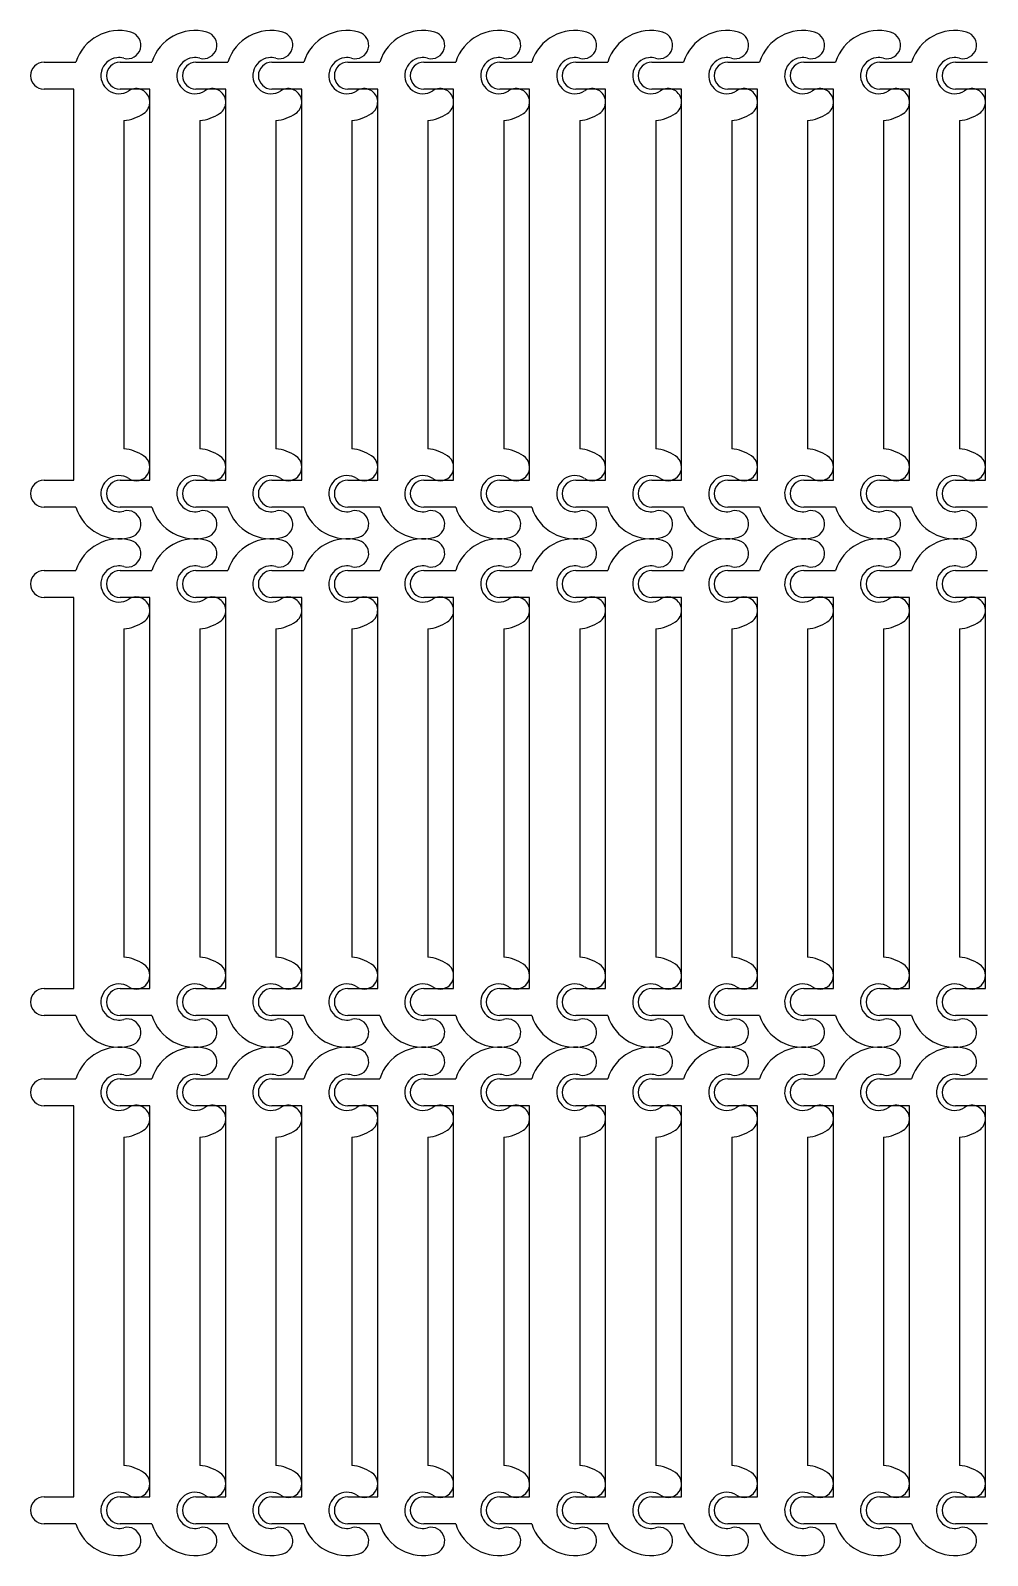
# Model space of a CAD drawing. Extents: x -435 to 1566, y -435 to 2166.
# Drawn here: x -247.3 to -35.4, y 1550.8 to 1888.4 of the extents above; entities that cross this region are included whole.
import ezdxf

# ---------------------------------------------------------------- set-up
doc = ezdxf.new("R2010")
doc.units = 0
doc.header["$MEASUREMENT"] = 0
doc.layers.add('LAYER_02', color=3, linetype='CONTINUOUS')

msp = doc.modelspace()

# ---------------------------------------------------------------- linework, layer by layer
at = {"layer": 'LAYER_02'}
for p, q in [((-244.34, 1881.41), (-237.28, 1881.41)), ((-227.51, 1881.41), (-220.46, 1881.41)), ((-210.69, 1881.41), (-203.63, 1881.41)), ((-193.87, 1881.41), (-186.81, 1881.41)), ((-177.05, 1881.41), (-169.99, 1881.41)), ((-160.23, 1881.41), (-153.17, 1881.41)), ((-143.4, 1881.41), (-136.34, 1881.41)), ((-126.58, 1881.41), (-119.52, 1881.41)), ((-109.76, 1881.41), (-102.7, 1881.41)), ((-92.94, 1881.41), (-85.88, 1881.41)), ((-76.11, 1881.41), (-69.06, 1881.41)), ((-59.29, 1881.41), (-52.23, 1881.41)), ((-42.47, 1881.41), (-35.41, 1881.41)), ((-237.74, 1875.41), (-244.34, 1875.41)), ((-237.74, 1788.89), (-237.74, 1875.41)), ((-220.92, 1875.41), (-227.51, 1875.41)), ((-220.92, 1788.89), (-220.92, 1875.41)), ((-204.09, 1875.41), (-210.69, 1875.41)), ((-204.09, 1788.89), (-204.09, 1875.41)), ((-187.27, 1875.41), (-193.87, 1875.41)), ((-187.27, 1788.89), (-187.27, 1875.41)), ((-170.45, 1875.41), (-177.05, 1875.41)), ((-170.45, 1788.89), (-170.45, 1875.41)), ((-153.63, 1875.41), (-160.23, 1875.41)), ((-153.63, 1788.89), (-153.63, 1875.41)), ((-136.81, 1875.41), (-143.4, 1875.41)), ((-136.81, 1788.89), (-136.81, 1875.41)), ((-119.98, 1875.41), (-126.58, 1875.41)), ((-119.98, 1788.89), (-119.98, 1875.41)), ((-103.16, 1875.41), (-109.76, 1875.41)), ((-103.16, 1788.89), (-103.16, 1875.41)), ((-86.34, 1875.41), (-92.94, 1875.41)), ((-86.34, 1788.89), (-86.34, 1875.41)), ((-69.52, 1875.41), (-76.11, 1875.41)), ((-69.52, 1788.89), (-69.52, 1875.41)), ((-52.69, 1875.41), (-59.29, 1875.41)), ((-52.69, 1788.89), (-52.69, 1875.41)), ((-35.87, 1875.41), (-42.47, 1875.41)), ((-35.87, 1788.89), (-35.87, 1875.41)), ((-226.64, 1868.47), (-226.64, 1795.83)), ((-209.81, 1868.47), (-209.81, 1795.83)), ((-192.99, 1868.47), (-192.99, 1795.83)), ((-176.17, 1868.47), (-176.17, 1795.83)), ((-159.35, 1868.47), (-159.35, 1795.83)), ((-142.53, 1868.47), (-142.53, 1795.83)), ((-125.7, 1868.47), (-125.7, 1795.83)), ((-108.88, 1868.47), (-108.88, 1795.83)), ((-92.06, 1868.47), (-92.06, 1795.83)), ((-75.24, 1868.47), (-75.24, 1795.83)), ((-58.41, 1868.47), (-58.41, 1795.83)), ((-41.59, 1868.47), (-41.59, 1795.83)), ((-244.34, 1788.89), (-237.74, 1788.89)), ((-227.51, 1788.89), (-220.92, 1788.89)), ((-210.69, 1788.89), (-204.09, 1788.89)), ((-193.87, 1788.89), (-187.27, 1788.89)), ((-177.05, 1788.89), (-170.45, 1788.89)), ((-160.23, 1788.89), (-153.63, 1788.89)), ((-143.4, 1788.89), (-136.81, 1788.89)), ((-126.58, 1788.89), (-119.98, 1788.89)), ((-109.76, 1788.89), (-103.16, 1788.89)), ((-92.94, 1788.89), (-86.34, 1788.89)), ((-76.11, 1788.89), (-69.52, 1788.89)), ((-59.29, 1788.89), (-52.69, 1788.89)), ((-42.47, 1788.89), (-35.87, 1788.89)), ((-237.28, 1782.89), (-244.34, 1782.89)), ((-220.46, 1782.89), (-227.51, 1782.89)), ((-203.63, 1782.89), (-210.69, 1782.89)), ((-186.81, 1782.89), (-193.87, 1782.89)), ((-169.99, 1782.89), (-177.05, 1782.89)), ((-153.17, 1782.89), (-160.23, 1782.89)), ((-136.34, 1782.89), (-143.4, 1782.89)), ((-119.52, 1782.89), (-126.58, 1782.89)), ((-102.7, 1782.89), (-109.76, 1782.89)), ((-85.88, 1782.89), (-92.94, 1782.89)), ((-69.06, 1782.89), (-76.11, 1782.89)), ((-52.23, 1782.89), (-59.29, 1782.89)), ((-35.41, 1782.89), (-42.47, 1782.89)), ((-244.34, 1768.89), (-237.28, 1768.89)), ((-227.51, 1768.89), (-220.46, 1768.89)), ((-210.69, 1768.89), (-203.63, 1768.89)), ((-193.87, 1768.89), (-186.81, 1768.89)), ((-177.05, 1768.89), (-169.99, 1768.89)), ((-160.23, 1768.89), (-153.17, 1768.89)), ((-143.4, 1768.89), (-136.34, 1768.89)), ((-126.58, 1768.89), (-119.52, 1768.89)), ((-109.76, 1768.89), (-102.7, 1768.89)), ((-92.94, 1768.89), (-85.88, 1768.89)), ((-76.11, 1768.89), (-69.06, 1768.89)), ((-59.29, 1768.89), (-52.23, 1768.89)), ((-42.47, 1768.89), (-35.41, 1768.89)), ((-237.74, 1762.89), (-244.34, 1762.89)), ((-237.74, 1676.36), (-237.74, 1762.89)), ((-220.92, 1762.89), (-227.51, 1762.89)), ((-220.92, 1676.36), (-220.92, 1762.89)), ((-204.09, 1762.89), (-210.69, 1762.89)), ((-204.09, 1676.36), (-204.09, 1762.89)), ((-187.27, 1762.89), (-193.87, 1762.89)), ((-187.27, 1676.36), (-187.27, 1762.89)), ((-170.45, 1762.89), (-177.05, 1762.89)), ((-170.45, 1676.36), (-170.45, 1762.89)), ((-153.63, 1762.89), (-160.23, 1762.89)), ((-153.63, 1676.36), (-153.63, 1762.89)), ((-136.81, 1762.89), (-143.4, 1762.89)), ((-136.81, 1676.36), (-136.81, 1762.89)), ((-119.98, 1762.89), (-126.58, 1762.89)), ((-119.98, 1676.36), (-119.98, 1762.89)), ((-103.16, 1762.89), (-109.76, 1762.89)), ((-103.16, 1676.36), (-103.16, 1762.89)), ((-86.34, 1762.89), (-92.94, 1762.89)), ((-86.34, 1676.36), (-86.34, 1762.89)), ((-69.52, 1762.89), (-76.11, 1762.89)), ((-69.52, 1676.36), (-69.52, 1762.89)), ((-52.69, 1762.89), (-59.29, 1762.89)), ((-52.69, 1676.36), (-52.69, 1762.89)), ((-35.87, 1762.89), (-42.47, 1762.89)), ((-35.87, 1676.36), (-35.87, 1762.89)), ((-226.64, 1755.95), (-226.64, 1683.3)), ((-209.81, 1755.95), (-209.81, 1683.3)), ((-192.99, 1755.95), (-192.99, 1683.3)), ((-176.17, 1755.95), (-176.17, 1683.3)), ((-159.35, 1755.95), (-159.35, 1683.3)), ((-142.53, 1755.95), (-142.53, 1683.3)), ((-125.7, 1755.95), (-125.7, 1683.3)), ((-108.88, 1755.95), (-108.88, 1683.3)), ((-92.06, 1755.95), (-92.06, 1683.3)), ((-75.24, 1755.95), (-75.24, 1683.3)), ((-58.41, 1755.95), (-58.41, 1683.3)), ((-41.59, 1755.95), (-41.59, 1683.3)), ((-244.34, 1676.36), (-237.74, 1676.36)), ((-227.51, 1676.36), (-220.92, 1676.36)), ((-210.69, 1676.36), (-204.09, 1676.36)), ((-193.87, 1676.36), (-187.27, 1676.36)), ((-177.05, 1676.36), (-170.45, 1676.36)), ((-160.23, 1676.36), (-153.63, 1676.36)), ((-143.4, 1676.36), (-136.81, 1676.36)), ((-126.58, 1676.36), (-119.98, 1676.36)), ((-109.76, 1676.36), (-103.16, 1676.36)), ((-92.94, 1676.36), (-86.34, 1676.36)), ((-76.11, 1676.36), (-69.52, 1676.36)), ((-59.29, 1676.36), (-52.69, 1676.36)), ((-42.47, 1676.36), (-35.87, 1676.36)), ((-237.28, 1670.36), (-244.34, 1670.36)), ((-220.46, 1670.36), (-227.51, 1670.36)), ((-203.63, 1670.36), (-210.69, 1670.36)), ((-186.81, 1670.36), (-193.87, 1670.36)), ((-169.99, 1670.36), (-177.05, 1670.36)), ((-153.17, 1670.36), (-160.23, 1670.36)), ((-136.34, 1670.36), (-143.4, 1670.36)), ((-119.52, 1670.36), (-126.58, 1670.36)), ((-102.7, 1670.36), (-109.76, 1670.36)), ((-85.88, 1670.36), (-92.94, 1670.36)), ((-69.06, 1670.36), (-76.11, 1670.36)), ((-52.23, 1670.36), (-59.29, 1670.36)), ((-35.41, 1670.36), (-42.47, 1670.36)), ((-244.34, 1656.36), (-237.28, 1656.36)), ((-227.51, 1656.36), (-220.46, 1656.36)), ((-210.69, 1656.36), (-203.63, 1656.36)), ((-193.87, 1656.36), (-186.81, 1656.36)), ((-177.05, 1656.36), (-169.99, 1656.36)), ((-160.23, 1656.36), (-153.17, 1656.36)), ((-143.4, 1656.36), (-136.34, 1656.36)), ((-126.58, 1656.36), (-119.52, 1656.36)), ((-109.76, 1656.36), (-102.7, 1656.36)), ((-92.94, 1656.36), (-85.88, 1656.36)), ((-76.11, 1656.36), (-69.06, 1656.36)), ((-59.29, 1656.36), (-52.23, 1656.36)), ((-42.47, 1656.36), (-35.41, 1656.36)), ((-237.74, 1650.36), (-244.34, 1650.36)), ((-237.74, 1563.84), (-237.74, 1650.36)), ((-220.92, 1650.36), (-227.51, 1650.36)), ((-220.92, 1563.84), (-220.92, 1650.36)), ((-204.09, 1650.36), (-210.69, 1650.36)), ((-204.09, 1563.84), (-204.09, 1650.36)), ((-187.27, 1650.36), (-193.87, 1650.36)), ((-187.27, 1563.84), (-187.27, 1650.36)), ((-170.45, 1650.36), (-177.05, 1650.36)), ((-170.45, 1563.84), (-170.45, 1650.36)), ((-153.63, 1650.36), (-160.23, 1650.36)), ((-153.63, 1563.84), (-153.63, 1650.36)), ((-136.81, 1650.36), (-143.4, 1650.36)), ((-136.81, 1563.84), (-136.81, 1650.36)), ((-119.98, 1650.36), (-126.58, 1650.36)), ((-119.98, 1563.84), (-119.98, 1650.36)), ((-103.16, 1650.36), (-109.76, 1650.36)), ((-103.16, 1563.84), (-103.16, 1650.36)), ((-86.34, 1650.36), (-92.94, 1650.36)), ((-86.34, 1563.84), (-86.34, 1650.36)), ((-69.52, 1650.36), (-76.11, 1650.36)), ((-69.52, 1563.84), (-69.52, 1650.36)), ((-52.69, 1650.36), (-59.29, 1650.36)), ((-52.69, 1563.84), (-52.69, 1650.36)), ((-35.87, 1650.36), (-42.47, 1650.36)), ((-35.87, 1563.84), (-35.87, 1650.36)), ((-226.64, 1643.43), (-226.64, 1570.78)), ((-209.81, 1643.43), (-209.81, 1570.78)), ((-192.99, 1643.43), (-192.99, 1570.78)), ((-176.17, 1643.43), (-176.17, 1570.78)), ((-159.35, 1643.43), (-159.35, 1570.78)), ((-142.53, 1643.43), (-142.53, 1570.78)), ((-125.7, 1643.43), (-125.7, 1570.78)), ((-108.88, 1643.43), (-108.88, 1570.78)), ((-92.06, 1643.43), (-92.06, 1570.78)), ((-75.24, 1643.43), (-75.24, 1570.78)), ((-58.41, 1643.43), (-58.41, 1570.78)), ((-41.59, 1643.43), (-41.59, 1570.78)), ((-244.34, 1563.84), (-237.74, 1563.84)), ((-227.51, 1563.84), (-220.92, 1563.84)), ((-210.69, 1563.84), (-204.09, 1563.84)), ((-193.87, 1563.84), (-187.27, 1563.84)), ((-177.05, 1563.84), (-170.45, 1563.84)), ((-160.23, 1563.84), (-153.63, 1563.84)), ((-143.4, 1563.84), (-136.81, 1563.84)), ((-126.58, 1563.84), (-119.98, 1563.84)), ((-109.76, 1563.84), (-103.16, 1563.84)), ((-92.94, 1563.84), (-86.34, 1563.84)), ((-76.11, 1563.84), (-69.52, 1563.84)), ((-59.29, 1563.84), (-52.69, 1563.84)), ((-42.47, 1563.84), (-35.87, 1563.84)), ((-237.28, 1557.84), (-244.34, 1557.84)), ((-220.46, 1557.84), (-227.51, 1557.84)), ((-203.63, 1557.84), (-210.69, 1557.84)), ((-186.81, 1557.84), (-193.87, 1557.84)), ((-169.99, 1557.84), (-177.05, 1557.84)), ((-153.17, 1557.84), (-160.23, 1557.84)), ((-136.34, 1557.84), (-143.4, 1557.84)), ((-119.52, 1557.84), (-126.58, 1557.84)), ((-102.7, 1557.84), (-109.76, 1557.84)), ((-85.88, 1557.84), (-92.94, 1557.84)), ((-69.06, 1557.84), (-76.11, 1557.84)), ((-52.23, 1557.84), (-59.29, 1557.84)), ((-35.41, 1557.84), (-42.47, 1557.84))]:
    msp.add_line(p, q, dxfattribs=at)
for centre, radius, start, end in [((-227.74, 1878.41), 10, 74.6881, 162.5424), ((-225.89, 1885.16), 3, 254.6604, 74.6604), ((-210.92, 1878.41), 10, 74.6881, 162.5424), ((-209.07, 1885.16), 3, 254.6604, 74.6604), ((-194.09, 1878.41), 10, 74.6881, 162.5424), ((-192.25, 1885.16), 3, 254.6604, 74.6604), ((-177.27, 1878.41), 10, 74.6881, 162.5424), ((-175.43, 1885.16), 3, 254.6604, 74.6604), ((-160.45, 1878.41), 10, 74.6881, 162.5424), ((-158.6, 1885.16), 3, 254.6604, 74.6604), ((-143.63, 1878.41), 10, 74.6881, 162.5424), ((-141.78, 1885.16), 3, 254.6604, 74.6604), ((-126.81, 1878.41), 10, 74.6881, 162.5424), ((-124.96, 1885.16), 3, 254.6604, 74.6604), ((-109.98, 1878.41), 10, 74.6881, 162.5424), ((-108.14, 1885.16), 3, 254.6604, 74.6604), ((-93.16, 1878.41), 10, 74.6881, 162.5424), ((-91.31, 1885.16), 3, 254.6604, 74.6604), ((-76.34, 1878.41), 10, 74.6881, 162.5424), ((-74.49, 1885.16), 3, 254.6604, 74.6604), ((-59.52, 1878.41), 10, 74.6881, 162.5424), ((-57.67, 1885.16), 3, 254.6604, 74.6604), ((-42.69, 1878.41), 10, 74.6881, 162.5424), ((-40.85, 1885.16), 3, 254.6604, 74.6604), ((-244.34, 1878.41), 3, 90, 270), ((-227.74, 1878.41), 4, 97.3693, 303.0952), ((-227.51, 1878.41), 3, 90, 270), ((-227.74, 1878.41), 4, 74.7296, 97.3693), ((-210.92, 1878.41), 4, 97.3693, 303.0952), ((-210.69, 1878.41), 3, 90, 270), ((-210.92, 1878.41), 4, 74.7296, 97.3693), ((-194.09, 1878.41), 4, 97.3693, 303.0952), ((-193.87, 1878.41), 3, 90, 270), ((-194.09, 1878.41), 4, 74.7296, 97.3693), ((-177.27, 1878.41), 4, 97.3693, 303.0952), ((-177.05, 1878.41), 3, 90, 270), ((-177.27, 1878.41), 4, 74.7296, 97.3693), ((-160.45, 1878.41), 4, 97.3693, 303.0952), ((-160.23, 1878.41), 3, 90, 270), ((-160.45, 1878.41), 4, 74.7296, 97.3693), ((-143.63, 1878.41), 4, 97.3693, 303.0952), ((-143.4, 1878.41), 3, 90, 270), ((-143.63, 1878.41), 4, 74.7296, 97.3693), ((-126.81, 1878.41), 4, 97.3693, 303.0952), ((-126.58, 1878.41), 3, 90, 270), ((-126.81, 1878.41), 4, 74.7296, 97.3693), ((-109.98, 1878.41), 4, 97.3693, 303.0952), ((-109.76, 1878.41), 3, 90, 270), ((-109.98, 1878.41), 4, 74.7296, 97.3693), ((-93.16, 1878.41), 4, 97.3693, 303.0952), ((-92.94, 1878.41), 3, 90, 270), ((-93.16, 1878.41), 4, 74.7296, 97.3693), ((-76.34, 1878.41), 4, 97.3693, 303.0952), ((-76.11, 1878.41), 3, 90, 270), ((-76.34, 1878.41), 4, 74.7296, 97.3693), ((-59.52, 1878.41), 4, 97.3693, 303.0952), ((-59.29, 1878.41), 3, 90, 270), ((-59.52, 1878.41), 4, 74.7296, 97.3693), ((-42.69, 1878.41), 4, 97.3693, 303.0952), ((-42.47, 1878.41), 3, 90, 270), ((-42.69, 1878.41), 4, 74.7296, 97.3693), ((-223.92, 1872.55), 3, 303.0952, 123.0952), ((-207.09, 1872.55), 3, 303.0952, 123.0952), ((-190.27, 1872.55), 3, 303.0952, 123.0952), ((-173.45, 1872.55), 3, 303.0952, 123.0952), ((-156.63, 1872.55), 3, 303.0952, 123.0952), ((-139.81, 1872.55), 3, 303.0952, 123.0952), ((-122.98, 1872.55), 3, 303.0952, 123.0952), ((-106.16, 1872.55), 3, 303.0952, 123.0952), ((-89.34, 1872.55), 3, 303.0952, 123.0952), ((-72.52, 1872.55), 3, 303.0952, 123.0952), ((-55.69, 1872.55), 3, 303.0952, 123.0952), ((-38.87, 1872.55), 3, 303.0952, 123.0952), ((-227.74, 1878.41), 10, 276.3263, 303.0952), ((-210.92, 1878.41), 10, 276.3263, 303.0952), ((-194.09, 1878.41), 10, 276.3263, 303.0952), ((-177.27, 1878.41), 10, 276.3263, 303.0952), ((-160.45, 1878.41), 10, 276.3263, 303.0952), ((-143.63, 1878.41), 10, 276.3263, 303.0952), ((-126.81, 1878.41), 10, 276.3263, 303.0952), ((-109.98, 1878.41), 10, 276.3263, 303.0952), ((-93.16, 1878.41), 10, 276.3263, 303.0952), ((-76.34, 1878.41), 10, 276.3263, 303.0952), ((-59.52, 1878.41), 10, 276.3263, 303.0952), ((-42.69, 1878.41), 10, 276.3263, 303.0952), ((-227.74, 1785.89), 10, 56.9048, 83.6737), ((-223.92, 1791.75), 3, 236.9048, 56.9048), ((-210.92, 1785.89), 10, 56.9048, 83.6737), ((-207.09, 1791.75), 3, 236.9048, 56.9048), ((-194.09, 1785.89), 10, 56.9048, 83.6737), ((-190.27, 1791.75), 3, 236.9048, 56.9048), ((-177.27, 1785.89), 10, 56.9048, 83.6737), ((-173.45, 1791.75), 3, 236.9048, 56.9048), ((-160.45, 1785.89), 10, 56.9048, 83.6737), ((-156.63, 1791.75), 3, 236.9048, 56.9048), ((-143.63, 1785.89), 10, 56.9048, 83.6737), ((-139.81, 1791.75), 3, 236.9048, 56.9048), ((-126.81, 1785.89), 10, 56.9048, 83.6737), ((-122.98, 1791.75), 3, 236.9048, 56.9048), ((-109.98, 1785.89), 10, 56.9048, 83.6737), ((-106.16, 1791.75), 3, 236.9048, 56.9048), ((-93.16, 1785.89), 10, 56.9048, 83.6737), ((-89.34, 1791.75), 3, 236.9048, 56.9048), ((-76.34, 1785.89), 10, 56.9048, 83.6737), ((-72.52, 1791.75), 3, 236.9048, 56.9048), ((-59.52, 1785.89), 10, 56.9048, 83.6737), ((-55.69, 1791.75), 3, 236.9048, 56.9048), ((-42.69, 1785.89), 10, 56.9048, 83.6737), ((-38.87, 1791.75), 3, 236.9048, 56.9048), ((-227.74, 1785.89), 4, 56.9048, 262.6307), ((-210.92, 1785.89), 4, 56.9048, 262.6307), ((-194.09, 1785.89), 4, 56.9048, 262.6307), ((-177.27, 1785.89), 4, 56.9048, 262.6307), ((-160.45, 1785.89), 4, 56.9048, 262.6307), ((-143.63, 1785.89), 4, 56.9048, 262.6307), ((-126.81, 1785.89), 4, 56.9048, 262.6307), ((-109.98, 1785.89), 4, 56.9048, 262.6307), ((-93.16, 1785.89), 4, 56.9048, 262.6307), ((-76.34, 1785.89), 4, 56.9048, 262.6307), ((-59.52, 1785.89), 4, 56.9048, 262.6307), ((-42.69, 1785.89), 4, 56.9048, 262.6307), ((-244.34, 1785.89), 3, 90, 270), ((-227.51, 1785.89), 3, 90, 270), ((-210.69, 1785.89), 3, 90, 270), ((-193.87, 1785.89), 3, 90, 270), ((-177.05, 1785.89), 3, 90, 270), ((-160.23, 1785.89), 3, 90, 270), ((-143.4, 1785.89), 3, 90, 270), ((-126.58, 1785.89), 3, 90, 270), ((-109.76, 1785.89), 3, 90, 270), ((-92.94, 1785.89), 3, 90, 270), ((-76.11, 1785.89), 3, 90, 270), ((-59.29, 1785.89), 3, 90, 270), ((-42.47, 1785.89), 3, 90, 270), ((-227.74, 1785.89), 10, 197.4576, 285.3119), ((-210.92, 1785.89), 10, 197.4576, 285.3119), ((-194.09, 1785.89), 10, 197.4576, 285.3119), ((-177.27, 1785.89), 10, 197.4576, 285.3119), ((-160.45, 1785.89), 10, 197.4576, 285.3119), ((-143.63, 1785.89), 10, 197.4576, 285.3119), ((-126.81, 1785.89), 10, 197.4576, 285.3119), ((-109.98, 1785.89), 10, 197.4576, 285.3119), ((-93.16, 1785.89), 10, 197.4576, 285.3119), ((-76.34, 1785.89), 10, 197.4576, 285.3119), ((-59.52, 1785.89), 10, 197.4576, 285.3119), ((-42.69, 1785.89), 10, 197.4576, 285.3119), ((-227.74, 1785.89), 4, 262.6307, 285.2704), ((-225.89, 1779.14), 3, 285.3396, 105.3396), ((-210.92, 1785.89), 4, 262.6307, 285.2704), ((-209.07, 1779.14), 3, 285.3396, 105.3396), ((-194.09, 1785.89), 4, 262.6307, 285.2704), ((-192.25, 1779.14), 3, 285.3396, 105.3396), ((-177.27, 1785.89), 4, 262.6307, 285.2704), ((-175.43, 1779.14), 3, 285.3396, 105.3396), ((-160.45, 1785.89), 4, 262.6307, 285.2704), ((-158.6, 1779.14), 3, 285.3396, 105.3396), ((-143.63, 1785.89), 4, 262.6307, 285.2704), ((-141.78, 1779.14), 3, 285.3396, 105.3396), ((-126.81, 1785.89), 4, 262.6307, 285.2704), ((-124.96, 1779.14), 3, 285.3396, 105.3396), ((-109.98, 1785.89), 4, 262.6307, 285.2704), ((-108.14, 1779.14), 3, 285.3396, 105.3396), ((-93.16, 1785.89), 4, 262.6307, 285.2704), ((-91.31, 1779.14), 3, 285.3396, 105.3396), ((-76.34, 1785.89), 4, 262.6307, 285.2704), ((-74.49, 1779.14), 3, 285.3396, 105.3396), ((-59.52, 1785.89), 4, 262.6307, 285.2704), ((-57.67, 1779.14), 3, 285.3396, 105.3396), ((-42.69, 1785.89), 4, 262.6307, 285.2704), ((-40.85, 1779.14), 3, 285.3396, 105.3396), ((-227.74, 1765.89), 10, 74.6881, 162.5424), ((-210.92, 1765.89), 10, 74.6881, 162.5424), ((-194.09, 1765.89), 10, 74.6881, 162.5424), ((-177.27, 1765.89), 10, 74.6881, 162.5424), ((-160.45, 1765.89), 10, 74.6881, 162.5424), ((-143.63, 1765.89), 10, 74.6881, 162.5424), ((-126.81, 1765.89), 10, 74.6881, 162.5424), ((-109.98, 1765.89), 10, 74.6881, 162.5424), ((-93.16, 1765.89), 10, 74.6881, 162.5424), ((-76.34, 1765.89), 10, 74.6881, 162.5424), ((-59.52, 1765.89), 10, 74.6881, 162.5424), ((-42.69, 1765.89), 10, 74.6881, 162.5424), ((-225.89, 1772.64), 3, 254.6604, 74.6604), ((-209.07, 1772.64), 3, 254.6604, 74.6604), ((-192.25, 1772.64), 3, 254.6604, 74.6604), ((-175.43, 1772.64), 3, 254.6604, 74.6604), ((-158.6, 1772.64), 3, 254.6604, 74.6604), ((-141.78, 1772.64), 3, 254.6604, 74.6604), ((-124.96, 1772.64), 3, 254.6604, 74.6604), ((-108.14, 1772.64), 3, 254.6604, 74.6604), ((-91.31, 1772.64), 3, 254.6604, 74.6604), ((-74.49, 1772.64), 3, 254.6604, 74.6604), ((-57.67, 1772.64), 3, 254.6604, 74.6604), ((-40.85, 1772.64), 3, 254.6604, 74.6604), ((-244.34, 1765.89), 3, 90, 270), ((-227.74, 1765.89), 4, 97.3693, 303.0952), ((-227.51, 1765.89), 3, 90, 270), ((-227.74, 1765.89), 4, 74.7296, 97.3693), ((-210.92, 1765.89), 4, 97.3693, 303.0952), ((-210.69, 1765.89), 3, 90, 270), ((-210.92, 1765.89), 4, 74.7296, 97.3693), ((-194.09, 1765.89), 4, 97.3693, 303.0952), ((-193.87, 1765.89), 3, 90, 270), ((-194.09, 1765.89), 4, 74.7296, 97.3693), ((-177.27, 1765.89), 4, 97.3693, 303.0952), ((-177.05, 1765.89), 3, 90, 270), ((-177.27, 1765.89), 4, 74.7296, 97.3693), ((-160.45, 1765.89), 4, 97.3693, 303.0952), ((-160.23, 1765.89), 3, 90, 270), ((-160.45, 1765.89), 4, 74.7296, 97.3693), ((-143.63, 1765.89), 4, 97.3693, 303.0952), ((-143.4, 1765.89), 3, 90, 270), ((-143.63, 1765.89), 4, 74.7296, 97.3693), ((-126.81, 1765.89), 4, 97.3693, 303.0952), ((-126.58, 1765.89), 3, 90, 270), ((-126.81, 1765.89), 4, 74.7296, 97.3693), ((-109.98, 1765.89), 4, 97.3693, 303.0952), ((-109.76, 1765.89), 3, 90, 270), ((-109.98, 1765.89), 4, 74.7296, 97.3693), ((-93.16, 1765.89), 4, 97.3693, 303.0952), ((-92.94, 1765.89), 3, 90, 270), ((-93.16, 1765.89), 4, 74.7296, 97.3693), ((-76.34, 1765.89), 4, 97.3693, 303.0952), ((-76.11, 1765.89), 3, 90, 270), ((-76.34, 1765.89), 4, 74.7296, 97.3693), ((-59.52, 1765.89), 4, 97.3693, 303.0952), ((-59.29, 1765.89), 3, 90, 270), ((-59.52, 1765.89), 4, 74.7296, 97.3693), ((-42.69, 1765.89), 4, 97.3693, 303.0952), ((-42.47, 1765.89), 3, 90, 270), ((-42.69, 1765.89), 4, 74.7296, 97.3693), ((-223.92, 1760.02), 3, 303.0952, 123.0952), ((-207.09, 1760.02), 3, 303.0952, 123.0952), ((-190.27, 1760.02), 3, 303.0952, 123.0952), ((-173.45, 1760.02), 3, 303.0952, 123.0952), ((-156.63, 1760.02), 3, 303.0952, 123.0952), ((-139.81, 1760.02), 3, 303.0952, 123.0952), ((-122.98, 1760.02), 3, 303.0952, 123.0952), ((-106.16, 1760.02), 3, 303.0952, 123.0952), ((-89.34, 1760.02), 3, 303.0952, 123.0952), ((-72.52, 1760.02), 3, 303.0952, 123.0952), ((-55.69, 1760.02), 3, 303.0952, 123.0952), ((-38.87, 1760.02), 3, 303.0952, 123.0952), ((-227.74, 1765.89), 10, 276.3263, 303.0952), ((-210.92, 1765.89), 10, 276.3263, 303.0952), ((-194.09, 1765.89), 10, 276.3263, 303.0952), ((-177.27, 1765.89), 10, 276.3263, 303.0952), ((-160.45, 1765.89), 10, 276.3263, 303.0952), ((-143.63, 1765.89), 10, 276.3263, 303.0952), ((-126.81, 1765.89), 10, 276.3263, 303.0952), ((-109.98, 1765.89), 10, 276.3263, 303.0952), ((-93.16, 1765.89), 10, 276.3263, 303.0952), ((-76.34, 1765.89), 10, 276.3263, 303.0952), ((-59.52, 1765.89), 10, 276.3263, 303.0952), ((-42.69, 1765.89), 10, 276.3263, 303.0952), ((-227.74, 1673.36), 10, 56.9048, 83.6737), ((-223.92, 1679.23), 3, 236.9048, 56.9048), ((-210.92, 1673.36), 10, 56.9048, 83.6737), ((-207.09, 1679.23), 3, 236.9048, 56.9048), ((-194.09, 1673.36), 10, 56.9048, 83.6737), ((-190.27, 1679.23), 3, 236.9048, 56.9048), ((-177.27, 1673.36), 10, 56.9048, 83.6737), ((-173.45, 1679.23), 3, 236.9048, 56.9048), ((-160.45, 1673.36), 10, 56.9048, 83.6737), ((-156.63, 1679.23), 3, 236.9048, 56.9048), ((-143.63, 1673.36), 10, 56.9048, 83.6737), ((-139.81, 1679.23), 3, 236.9048, 56.9048), ((-126.81, 1673.36), 10, 56.9048, 83.6737), ((-122.98, 1679.23), 3, 236.9048, 56.9048), ((-109.98, 1673.36), 10, 56.9048, 83.6737), ((-106.16, 1679.23), 3, 236.9048, 56.9048), ((-93.16, 1673.36), 10, 56.9048, 83.6737), ((-89.34, 1679.23), 3, 236.9048, 56.9048), ((-76.34, 1673.36), 10, 56.9048, 83.6737), ((-72.52, 1679.23), 3, 236.9048, 56.9048), ((-59.52, 1673.36), 10, 56.9048, 83.6737), ((-55.69, 1679.23), 3, 236.9048, 56.9048), ((-42.69, 1673.36), 10, 56.9048, 83.6737), ((-38.87, 1679.23), 3, 236.9048, 56.9048), ((-244.34, 1673.36), 3, 90, 270), ((-227.74, 1673.36), 4, 56.9048, 262.6307), ((-227.51, 1673.36), 3, 90, 270), ((-210.92, 1673.36), 4, 56.9048, 262.6307), ((-210.69, 1673.36), 3, 90, 270), ((-194.09, 1673.36), 4, 56.9048, 262.6307), ((-193.87, 1673.36), 3, 90, 270), ((-177.27, 1673.36), 4, 56.9048, 262.6307), ((-177.05, 1673.36), 3, 90, 270), ((-160.45, 1673.36), 4, 56.9048, 262.6307), ((-160.23, 1673.36), 3, 90, 270), ((-143.63, 1673.36), 4, 56.9048, 262.6307), ((-143.4, 1673.36), 3, 90, 270), ((-126.81, 1673.36), 4, 56.9048, 262.6307), ((-126.58, 1673.36), 3, 90, 270), ((-109.98, 1673.36), 4, 56.9048, 262.6307), ((-109.76, 1673.36), 3, 90, 270), ((-93.16, 1673.36), 4, 56.9048, 262.6307), ((-92.94, 1673.36), 3, 90, 270), ((-76.34, 1673.36), 4, 56.9048, 262.6307), ((-76.11, 1673.36), 3, 90, 270), ((-59.52, 1673.36), 4, 56.9048, 262.6307), ((-59.29, 1673.36), 3, 90, 270), ((-42.69, 1673.36), 4, 56.9048, 262.6307), ((-42.47, 1673.36), 3, 90, 270), ((-227.74, 1673.36), 10, 197.4576, 285.3119), ((-227.74, 1673.36), 4, 262.6307, 285.2704), ((-225.89, 1666.61), 3, 285.3396, 105.3396), ((-210.92, 1673.36), 10, 197.4576, 285.3119), ((-210.92, 1673.36), 4, 262.6307, 285.2704), ((-209.07, 1666.61), 3, 285.3396, 105.3396), ((-194.09, 1673.36), 10, 197.4576, 285.3119), ((-194.09, 1673.36), 4, 262.6307, 285.2704), ((-192.25, 1666.61), 3, 285.3396, 105.3396), ((-177.27, 1673.36), 10, 197.4576, 285.3119), ((-177.27, 1673.36), 4, 262.6307, 285.2704), ((-175.43, 1666.61), 3, 285.3396, 105.3396), ((-160.45, 1673.36), 10, 197.4576, 285.3119), ((-160.45, 1673.36), 4, 262.6307, 285.2704), ((-158.6, 1666.61), 3, 285.3396, 105.3396), ((-143.63, 1673.36), 10, 197.4576, 285.3119), ((-143.63, 1673.36), 4, 262.6307, 285.2704), ((-141.78, 1666.61), 3, 285.3396, 105.3396), ((-126.81, 1673.36), 10, 197.4576, 285.3119), ((-126.81, 1673.36), 4, 262.6307, 285.2704), ((-124.96, 1666.61), 3, 285.3396, 105.3396), ((-109.98, 1673.36), 10, 197.4576, 285.3119), ((-109.98, 1673.36), 4, 262.6307, 285.2704), ((-108.14, 1666.61), 3, 285.3396, 105.3396), ((-93.16, 1673.36), 10, 197.4576, 285.3119), ((-93.16, 1673.36), 4, 262.6307, 285.2704), ((-91.31, 1666.61), 3, 285.3396, 105.3396), ((-76.34, 1673.36), 10, 197.4576, 285.3119), ((-76.34, 1673.36), 4, 262.6307, 285.2704), ((-74.49, 1666.61), 3, 285.3396, 105.3396), ((-59.52, 1673.36), 10, 197.4576, 285.3119), ((-59.52, 1673.36), 4, 262.6307, 285.2704), ((-57.67, 1666.61), 3, 285.3396, 105.3396), ((-42.69, 1673.36), 10, 197.4576, 285.3119), ((-42.69, 1673.36), 4, 262.6307, 285.2704), ((-40.85, 1666.61), 3, 285.3396, 105.3396), ((-227.74, 1653.36), 10, 74.6881, 162.5424), ((-225.89, 1660.12), 3, 254.6604, 74.6604), ((-210.92, 1653.36), 10, 74.6881, 162.5424), ((-209.07, 1660.12), 3, 254.6604, 74.6604), ((-194.09, 1653.36), 10, 74.6881, 162.5424), ((-192.25, 1660.12), 3, 254.6604, 74.6604), ((-177.27, 1653.36), 10, 74.6881, 162.5424), ((-175.43, 1660.12), 3, 254.6604, 74.6604), ((-160.45, 1653.36), 10, 74.6881, 162.5424), ((-158.6, 1660.12), 3, 254.6604, 74.6604), ((-143.63, 1653.36), 10, 74.6881, 162.5424), ((-141.78, 1660.12), 3, 254.6604, 74.6604), ((-126.81, 1653.36), 10, 74.6881, 162.5424), ((-124.96, 1660.12), 3, 254.6604, 74.6604), ((-109.98, 1653.36), 10, 74.6881, 162.5424), ((-108.14, 1660.12), 3, 254.6604, 74.6604), ((-93.16, 1653.36), 10, 74.6881, 162.5424), ((-91.31, 1660.12), 3, 254.6604, 74.6604), ((-76.34, 1653.36), 10, 74.6881, 162.5424), ((-74.49, 1660.12), 3, 254.6604, 74.6604), ((-59.52, 1653.36), 10, 74.6881, 162.5424), ((-57.67, 1660.12), 3, 254.6604, 74.6604), ((-42.69, 1653.36), 10, 74.6881, 162.5424), ((-40.85, 1660.12), 3, 254.6604, 74.6604), ((-244.34, 1653.36), 3, 90, 270), ((-227.74, 1653.36), 4, 97.3693, 303.0952), ((-227.51, 1653.36), 3, 90, 270), ((-227.74, 1653.36), 4, 74.7296, 97.3693), ((-210.92, 1653.36), 4, 97.3693, 303.0952), ((-210.69, 1653.36), 3, 90, 270), ((-210.92, 1653.36), 4, 74.7296, 97.3693), ((-194.09, 1653.36), 4, 97.3693, 303.0952), ((-193.87, 1653.36), 3, 90, 270), ((-194.09, 1653.36), 4, 74.7296, 97.3693), ((-177.27, 1653.36), 4, 97.3693, 303.0952), ((-177.05, 1653.36), 3, 90, 270), ((-177.27, 1653.36), 4, 74.7296, 97.3693), ((-160.45, 1653.36), 4, 97.3693, 303.0952), ((-160.23, 1653.36), 3, 90, 270), ((-160.45, 1653.36), 4, 74.7296, 97.3693), ((-143.63, 1653.36), 4, 97.3693, 303.0952), ((-143.4, 1653.36), 3, 90, 270), ((-143.63, 1653.36), 4, 74.7296, 97.3693), ((-126.81, 1653.36), 4, 97.3693, 303.0952), ((-126.58, 1653.36), 3, 90, 270), ((-126.81, 1653.36), 4, 74.7296, 97.3693), ((-109.98, 1653.36), 4, 97.3693, 303.0952), ((-109.76, 1653.36), 3, 90, 270), ((-109.98, 1653.36), 4, 74.7296, 97.3693), ((-93.16, 1653.36), 4, 97.3693, 303.0952), ((-92.94, 1653.36), 3, 90, 270), ((-93.16, 1653.36), 4, 74.7296, 97.3693), ((-76.34, 1653.36), 4, 97.3693, 303.0952), ((-76.11, 1653.36), 3, 90, 270), ((-76.34, 1653.36), 4, 74.7296, 97.3693), ((-59.52, 1653.36), 4, 97.3693, 303.0952), ((-59.29, 1653.36), 3, 90, 270), ((-59.52, 1653.36), 4, 74.7296, 97.3693), ((-42.69, 1653.36), 4, 97.3693, 303.0952), ((-42.47, 1653.36), 3, 90, 270), ((-42.69, 1653.36), 4, 74.7296, 97.3693), ((-223.92, 1647.5), 3, 303.0952, 123.0952), ((-207.09, 1647.5), 3, 303.0952, 123.0952), ((-190.27, 1647.5), 3, 303.0952, 123.0952), ((-173.45, 1647.5), 3, 303.0952, 123.0952), ((-156.63, 1647.5), 3, 303.0952, 123.0952), ((-139.81, 1647.5), 3, 303.0952, 123.0952), ((-122.98, 1647.5), 3, 303.0952, 123.0952), ((-106.16, 1647.5), 3, 303.0952, 123.0952), ((-89.34, 1647.5), 3, 303.0952, 123.0952), ((-72.52, 1647.5), 3, 303.0952, 123.0952), ((-55.69, 1647.5), 3, 303.0952, 123.0952), ((-38.87, 1647.5), 3, 303.0952, 123.0952), ((-227.74, 1653.36), 10, 276.3263, 303.0952), ((-210.92, 1653.36), 10, 276.3263, 303.0952), ((-194.09, 1653.36), 10, 276.3263, 303.0952), ((-177.27, 1653.36), 10, 276.3263, 303.0952), ((-160.45, 1653.36), 10, 276.3263, 303.0952), ((-143.63, 1653.36), 10, 276.3263, 303.0952), ((-126.81, 1653.36), 10, 276.3263, 303.0952), ((-109.98, 1653.36), 10, 276.3263, 303.0952), ((-93.16, 1653.36), 10, 276.3263, 303.0952), ((-76.34, 1653.36), 10, 276.3263, 303.0952), ((-59.52, 1653.36), 10, 276.3263, 303.0952), ((-42.69, 1653.36), 10, 276.3263, 303.0952), ((-227.74, 1560.84), 10, 56.9048, 83.6737), ((-210.92, 1560.84), 10, 56.9048, 83.6737), ((-194.09, 1560.84), 10, 56.9048, 83.6737), ((-177.27, 1560.84), 10, 56.9048, 83.6737), ((-160.45, 1560.84), 10, 56.9048, 83.6737), ((-143.63, 1560.84), 10, 56.9048, 83.6737), ((-126.81, 1560.84), 10, 56.9048, 83.6737), ((-109.98, 1560.84), 10, 56.9048, 83.6737), ((-93.16, 1560.84), 10, 56.9048, 83.6737), ((-76.34, 1560.84), 10, 56.9048, 83.6737), ((-59.52, 1560.84), 10, 56.9048, 83.6737), ((-42.69, 1560.84), 10, 56.9048, 83.6737), ((-223.92, 1566.7), 3, 236.9048, 56.9048), ((-207.09, 1566.7), 3, 236.9048, 56.9048), ((-190.27, 1566.7), 3, 236.9048, 56.9048), ((-173.45, 1566.7), 3, 236.9048, 56.9048), ((-156.63, 1566.7), 3, 236.9048, 56.9048), ((-139.81, 1566.7), 3, 236.9048, 56.9048), ((-122.98, 1566.7), 3, 236.9048, 56.9048), ((-106.16, 1566.7), 3, 236.9048, 56.9048), ((-89.34, 1566.7), 3, 236.9048, 56.9048), ((-72.52, 1566.7), 3, 236.9048, 56.9048), ((-55.69, 1566.7), 3, 236.9048, 56.9048), ((-38.87, 1566.7), 3, 236.9048, 56.9048), ((-244.34, 1560.84), 3, 90, 270), ((-227.74, 1560.84), 4, 56.9048, 262.6307), ((-227.51, 1560.84), 3, 90, 270), ((-210.92, 1560.84), 4, 56.9048, 262.6307), ((-210.69, 1560.84), 3, 90, 270), ((-194.09, 1560.84), 4, 56.9048, 262.6307), ((-193.87, 1560.84), 3, 90, 270), ((-177.27, 1560.84), 4, 56.9048, 262.6307), ((-177.05, 1560.84), 3, 90, 270), ((-160.45, 1560.84), 4, 56.9048, 262.6307), ((-160.23, 1560.84), 3, 90, 270), ((-143.63, 1560.84), 4, 56.9048, 262.6307), ((-143.4, 1560.84), 3, 90, 270), ((-126.81, 1560.84), 4, 56.9048, 262.6307), ((-126.58, 1560.84), 3, 90, 270), ((-109.98, 1560.84), 4, 56.9048, 262.6307), ((-109.76, 1560.84), 3, 90, 270), ((-93.16, 1560.84), 4, 56.9048, 262.6307), ((-92.94, 1560.84), 3, 90, 270), ((-76.34, 1560.84), 4, 56.9048, 262.6307), ((-76.11, 1560.84), 3, 90, 270), ((-59.52, 1560.84), 4, 56.9048, 262.6307), ((-59.29, 1560.84), 3, 90, 270), ((-42.69, 1560.84), 4, 56.9048, 262.6307), ((-42.47, 1560.84), 3, 90, 270), ((-227.74, 1560.84), 10, 197.4576, 285.3119), ((-227.74, 1560.84), 4, 262.6307, 285.2704), ((-225.89, 1554.09), 3, 285.3396, 105.3396), ((-210.92, 1560.84), 10, 197.4576, 285.3119), ((-210.92, 1560.84), 4, 262.6307, 285.2704), ((-209.07, 1554.09), 3, 285.3396, 105.3396), ((-194.09, 1560.84), 10, 197.4576, 285.3119), ((-194.09, 1560.84), 4, 262.6307, 285.2704), ((-192.25, 1554.09), 3, 285.3396, 105.3396), ((-177.27, 1560.84), 10, 197.4576, 285.3119), ((-177.27, 1560.84), 4, 262.6307, 285.2704), ((-175.43, 1554.09), 3, 285.3396, 105.3396), ((-160.45, 1560.84), 10, 197.4576, 285.3119), ((-160.45, 1560.84), 4, 262.6307, 285.2704), ((-158.6, 1554.09), 3, 285.3396, 105.3396), ((-143.63, 1560.84), 10, 197.4576, 285.3119), ((-143.63, 1560.84), 4, 262.6307, 285.2704), ((-141.78, 1554.09), 3, 285.3396, 105.3396), ((-126.81, 1560.84), 10, 197.4576, 285.3119), ((-126.81, 1560.84), 4, 262.6307, 285.2704), ((-124.96, 1554.09), 3, 285.3396, 105.3396), ((-109.98, 1560.84), 10, 197.4576, 285.3119), ((-109.98, 1560.84), 4, 262.6307, 285.2704), ((-108.14, 1554.09), 3, 285.3396, 105.3396), ((-93.16, 1560.84), 10, 197.4576, 285.3119), ((-93.16, 1560.84), 4, 262.6307, 285.2704), ((-91.31, 1554.09), 3, 285.3396, 105.3396), ((-76.34, 1560.84), 10, 197.4576, 285.3119), ((-76.34, 1560.84), 4, 262.6307, 285.2704), ((-74.49, 1554.09), 3, 285.3396, 105.3396), ((-59.52, 1560.84), 10, 197.4576, 285.3119), ((-59.52, 1560.84), 4, 262.6307, 285.2704), ((-57.67, 1554.09), 3, 285.3396, 105.3396), ((-42.69, 1560.84), 10, 197.4576, 285.3119), ((-42.69, 1560.84), 4, 262.6307, 285.2704), ((-40.85, 1554.09), 3, 285.3396, 105.3396)]:
    msp.add_arc(centre, radius, start, end, dxfattribs=at)

doc.saveas('drawing.dxf')
